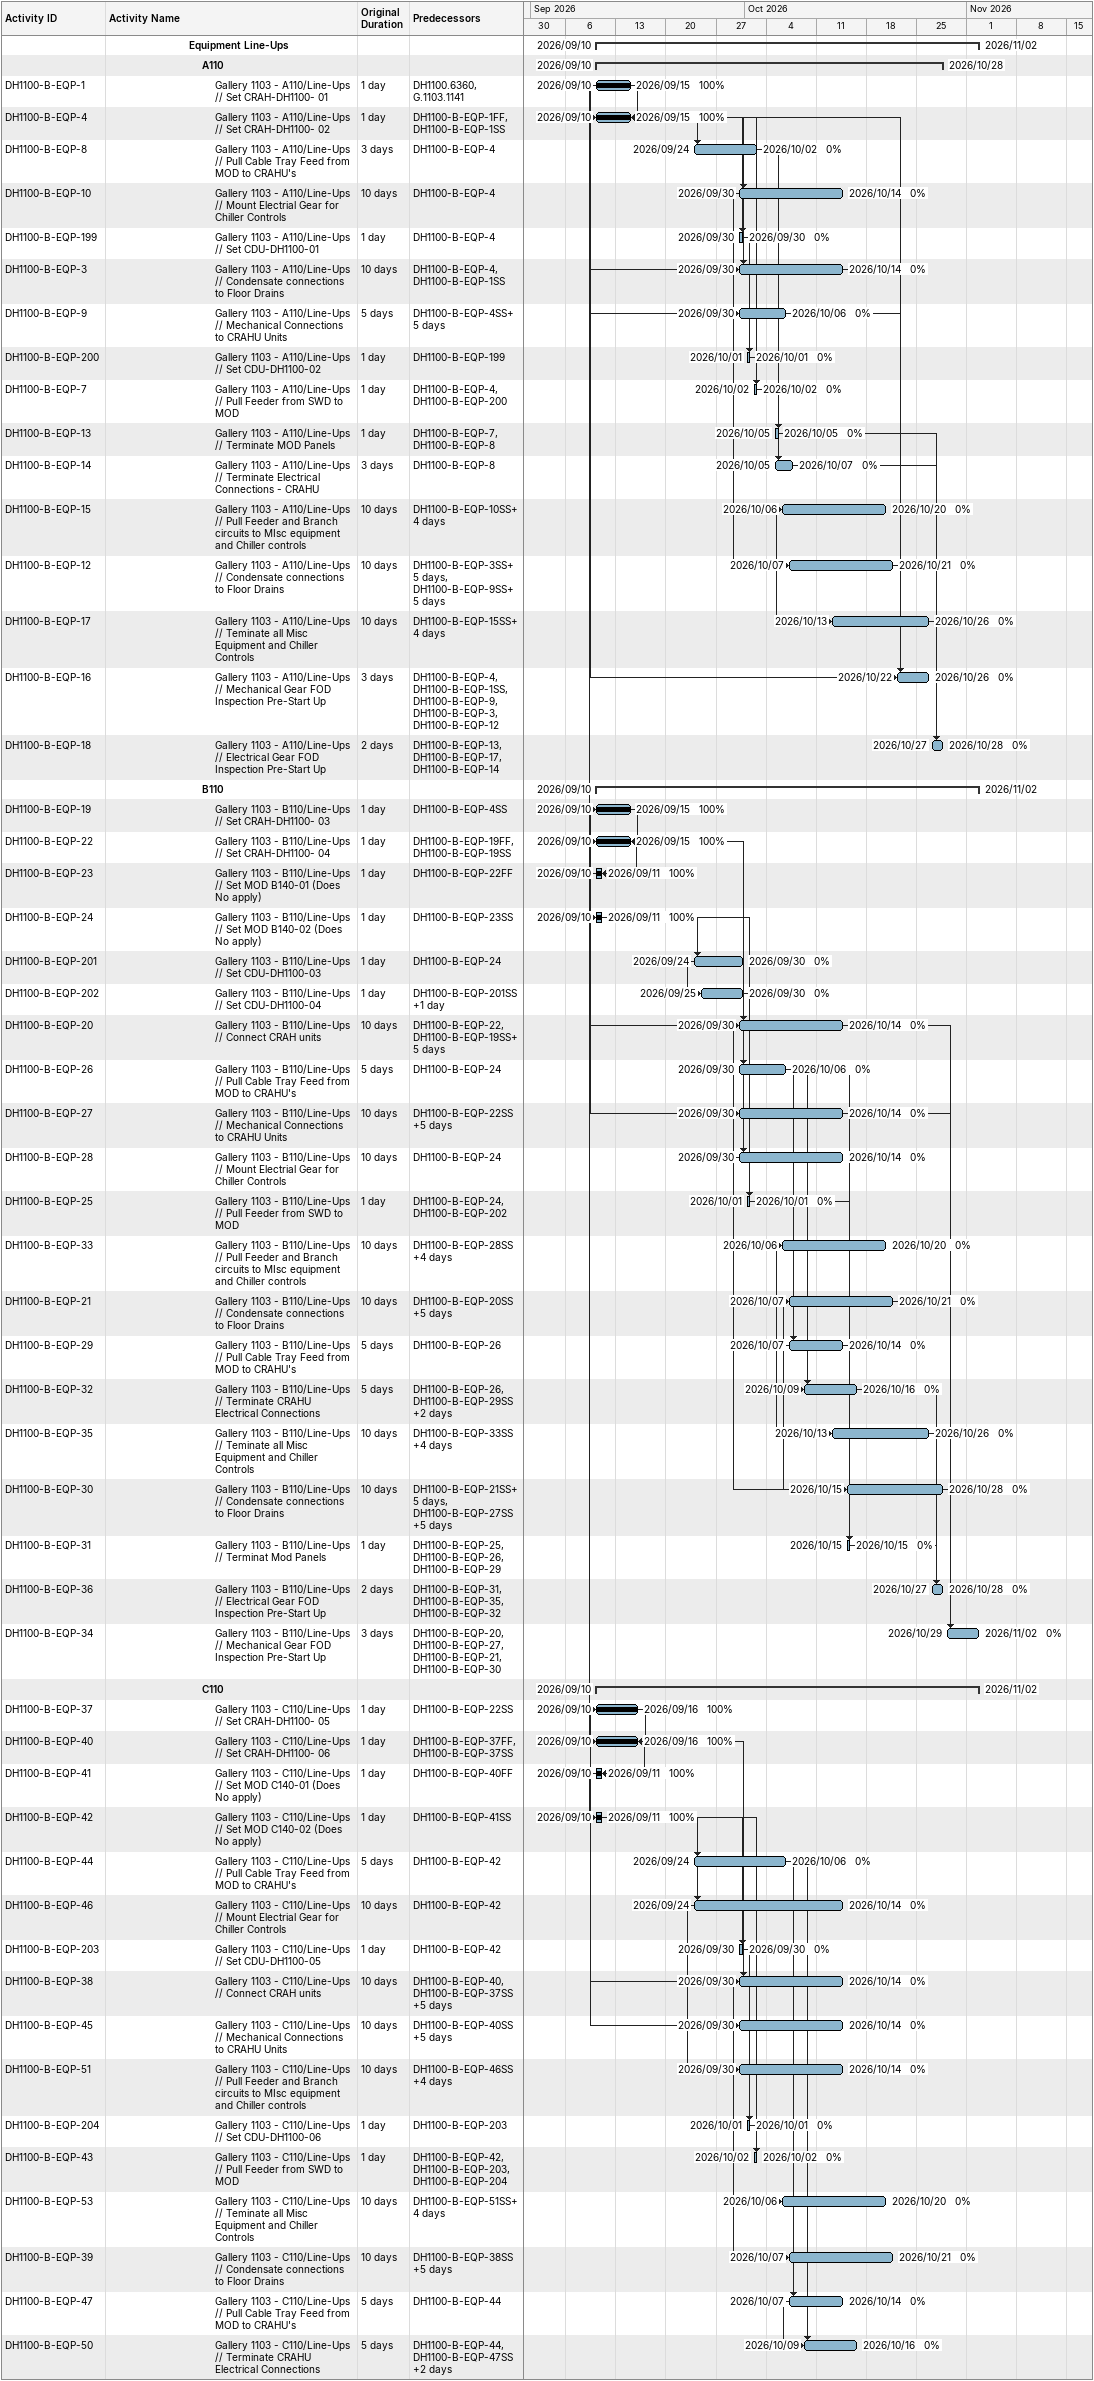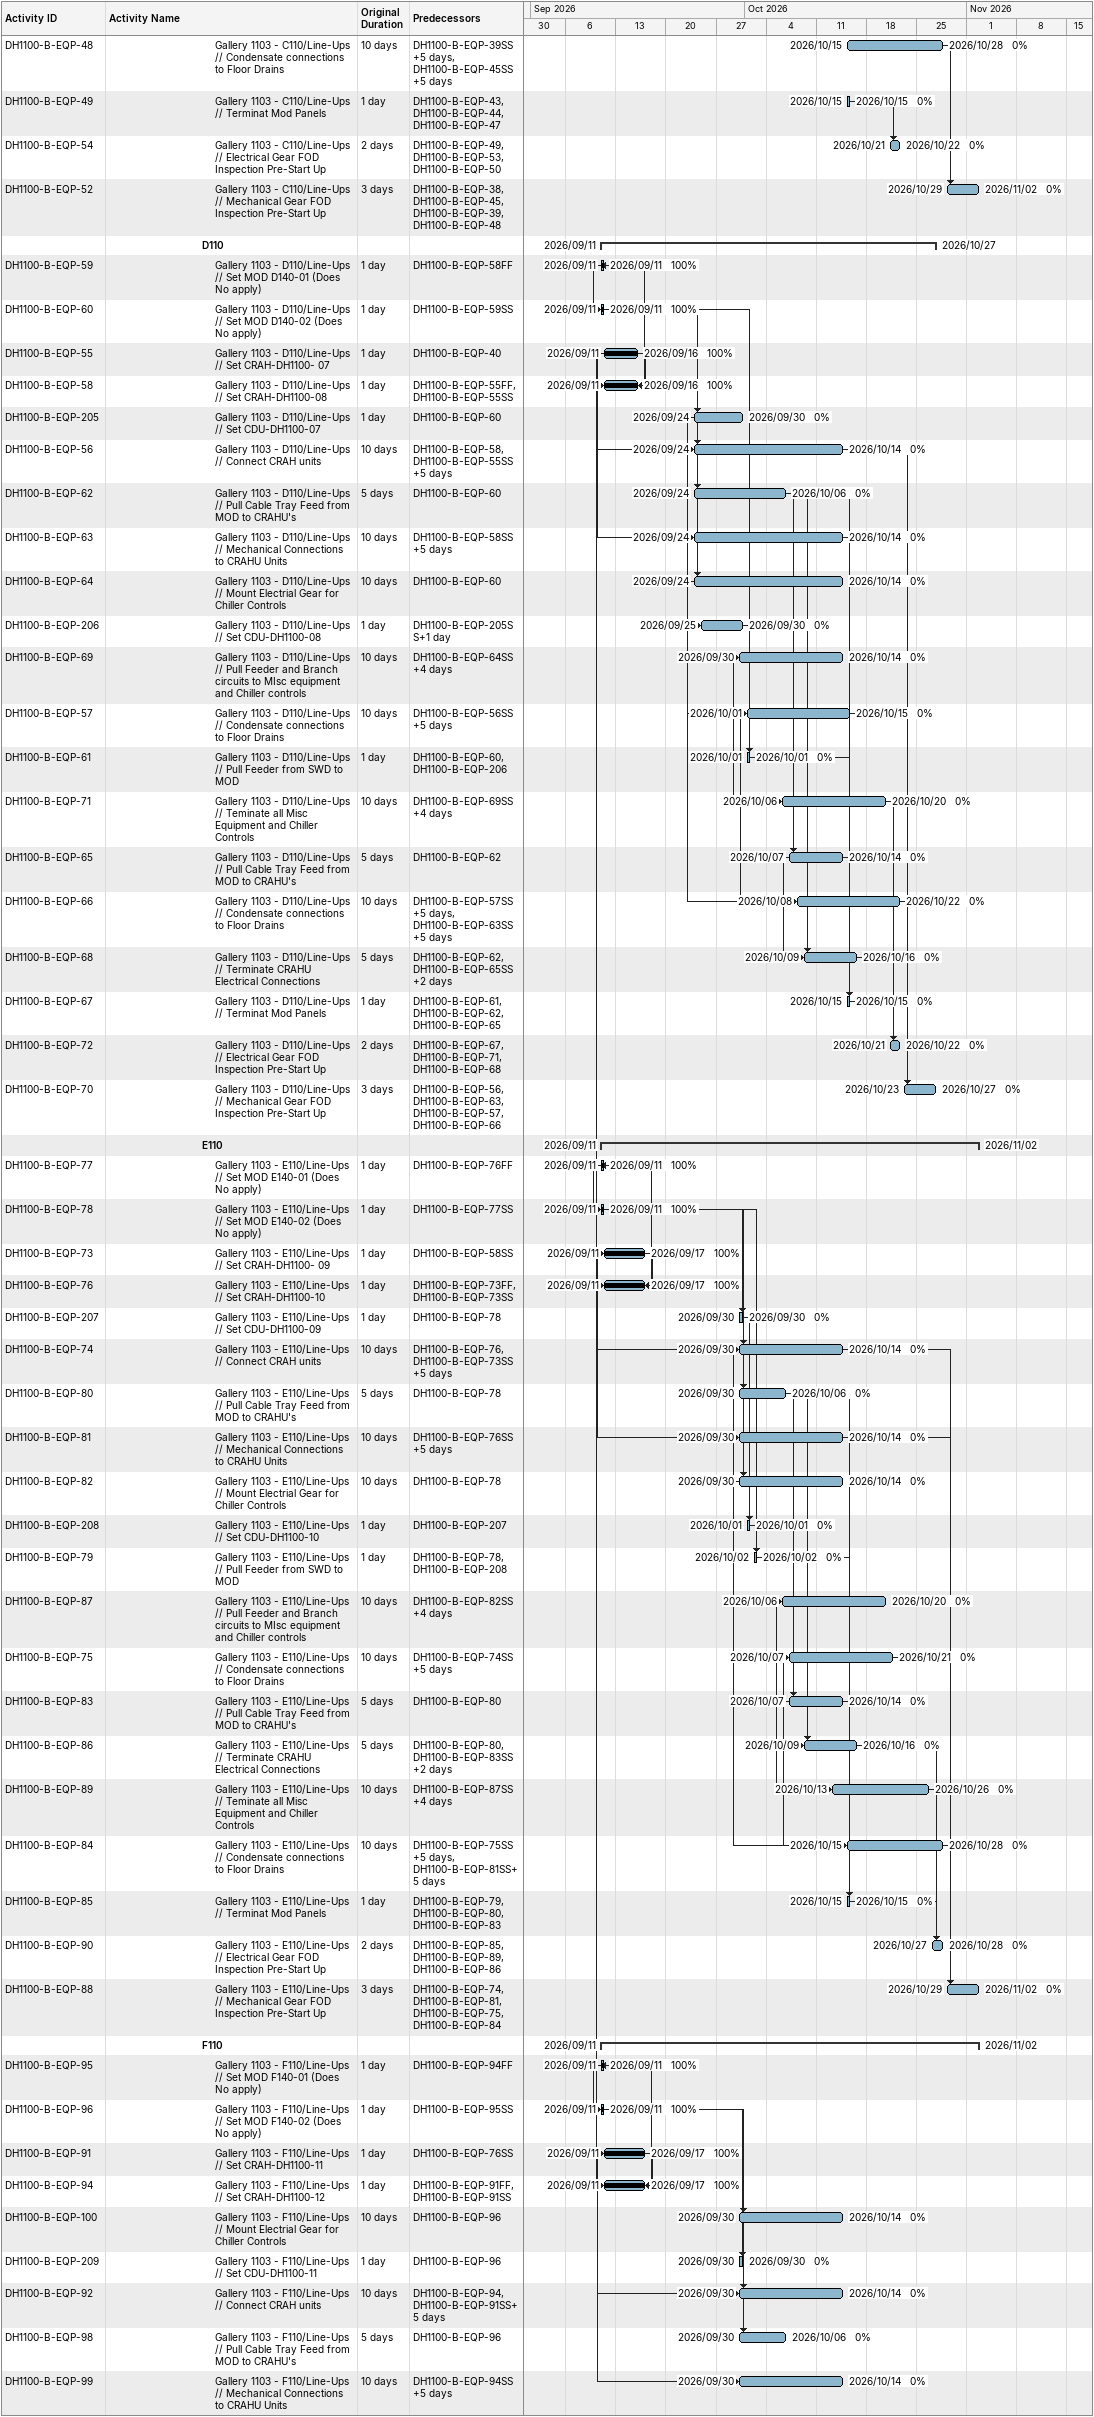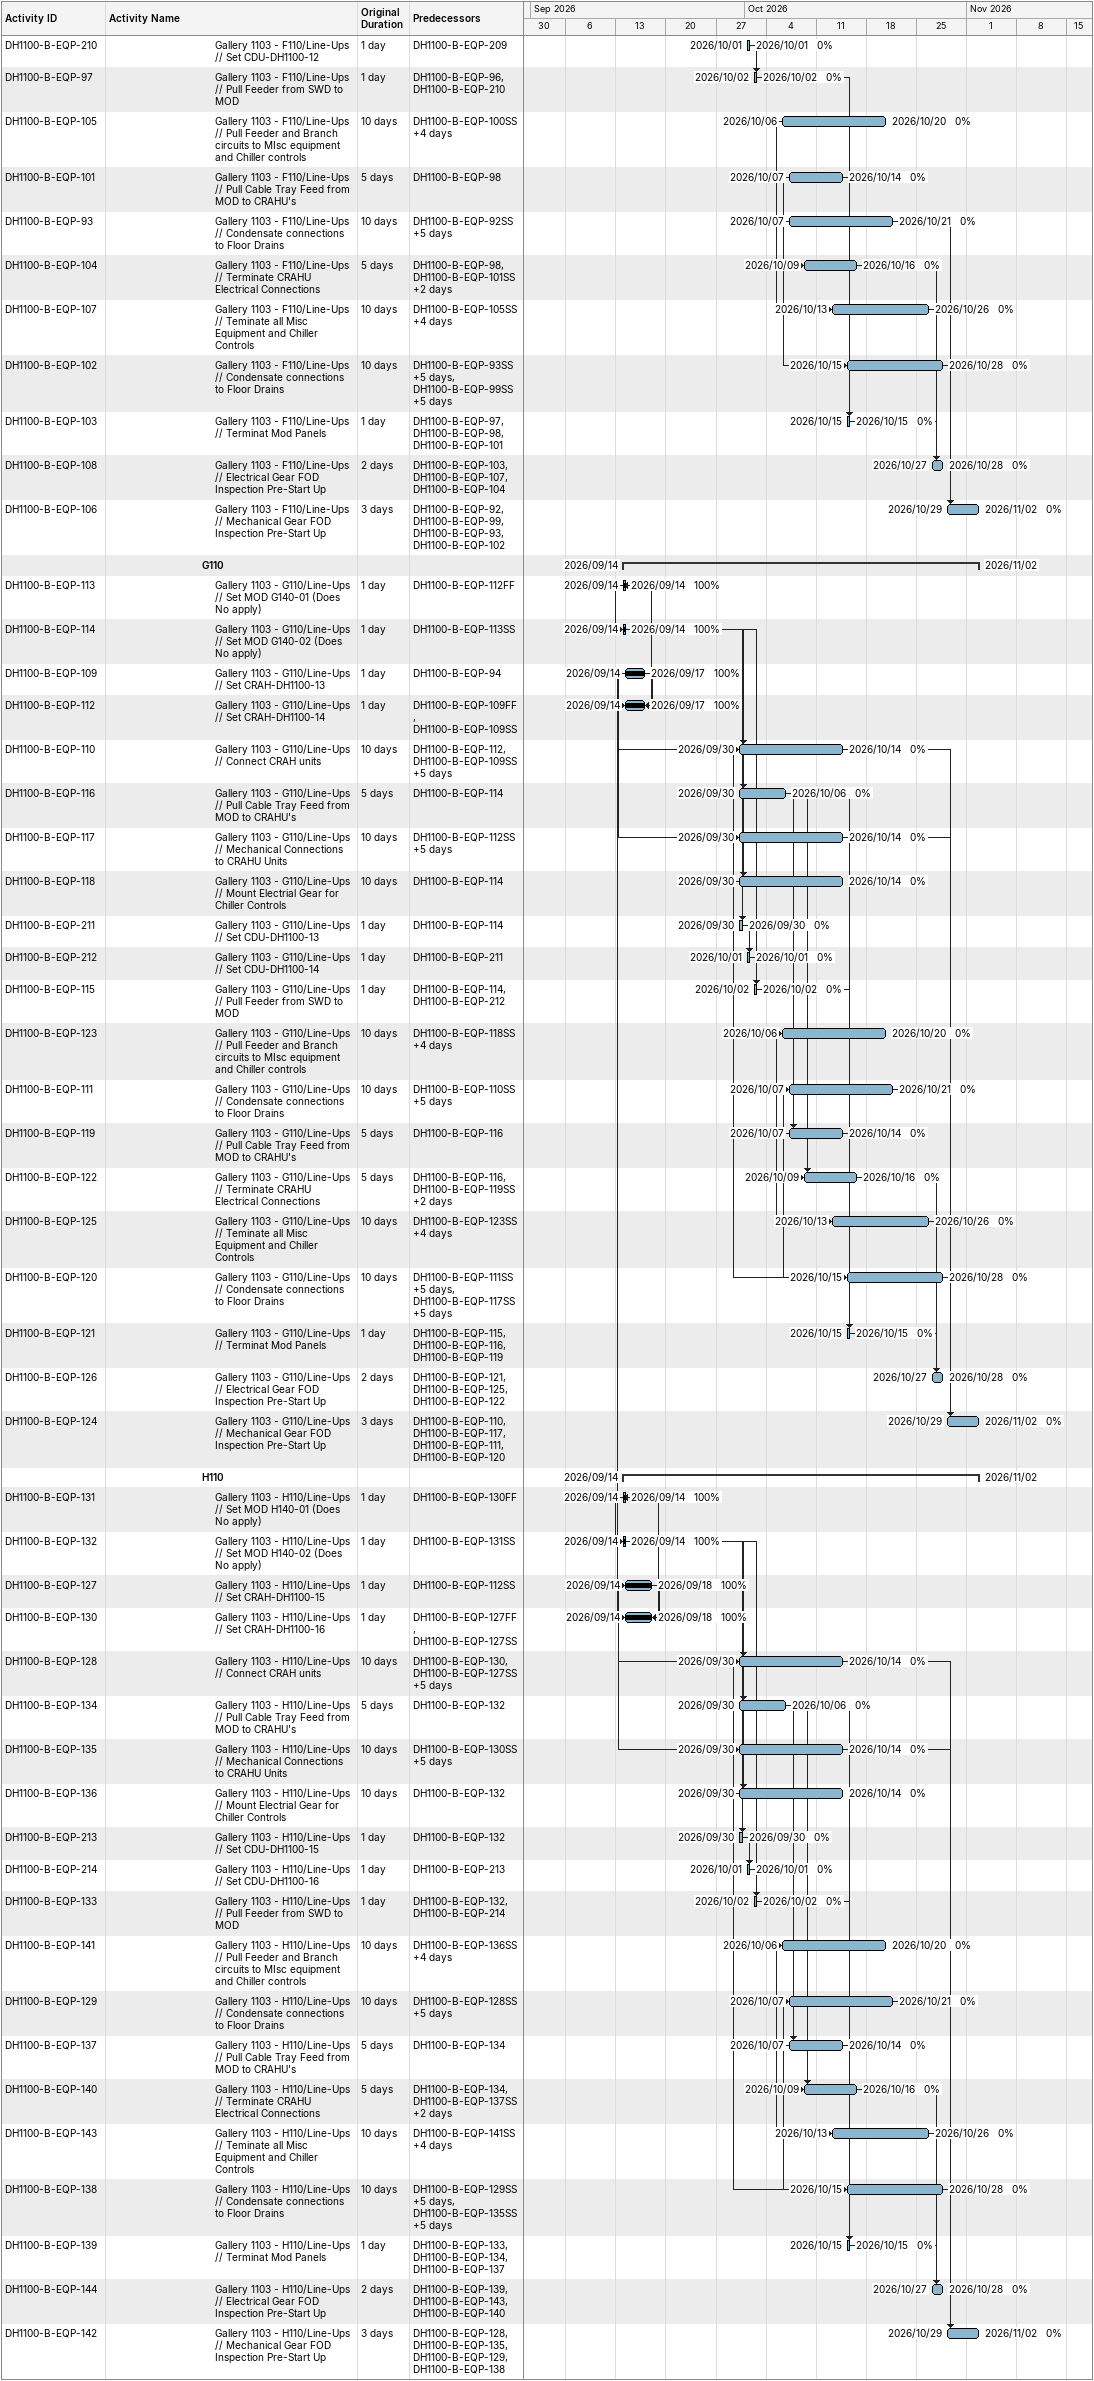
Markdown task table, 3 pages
| ID | Level | Task | Original duration | Start | Finish | Predecessors | % complete |
|---|---|---|---|---|---|---|---|
|  | 7 | **Equipment Line-Ups** |  | 2026-09-10 | 2026-11-02 |  |  |
|  | 8 | **A110** |  | 2026-09-10 | 2026-10-28 |  |  |
| DH1100-B-EQP-1 | 9 | Gallery 1103 - A110/Line-Ups // Set CRAH-DH1100- 01 | 1d | 2026-09-10 | 2026-09-15 | DH1100.6360, G.1103.1141 | 100 |
| DH1100-B-EQP-4 | 9 | Gallery 1103 - A110/Line-Ups // Set CRAH-DH1100- 02 | 1d | 2026-09-10 | 2026-09-15 | DH1100-B-EQP-1FF, DH1100-B-EQP-1SS | 100 |
| DH1100-B-EQP-8 | 9 | Gallery 1103 - A110/Line-Ups // Pull Cable Tray Feed from MOD to CRAHU's | 3d | 2026-09-24 | 2026-10-02 | DH1100-B-EQP-4 | 0 |
| DH1100-B-EQP-10 | 9 | Gallery 1103 - A110/Line-Ups // Mount Electrial Gear for Chiller Controls | 10d | 2026-09-30 | 2026-10-14 | DH1100-B-EQP-4 | 0 |
| DH1100-B-EQP-199 | 9 | Gallery 1103 - A110/Line-Ups // Set CDU-DH1100-01 | 1d | 2026-09-30 | 2026-09-30 | DH1100-B-EQP-4 | 0 |
| DH1100-B-EQP-3 | 9 | Gallery 1103 - A110/Line-Ups // Condensate connections to Floor Drains | 10d | 2026-09-30 | 2026-10-14 | DH1100-B-EQP-4, DH1100-B-EQP-1SS | 0 |
| DH1100-B-EQP-9 | 9 | Gallery 1103 - A110/Line-Ups // Mechanical Connections to CRAHU Units | 5d | 2026-09-30 | 2026-10-06 | DH1100-B-EQP-4SS+5d | 0 |
| DH1100-B-EQP-200 | 9 | Gallery 1103 - A110/Line-Ups // Set CDU-DH1100-02 | 1d | 2026-10-01 | 2026-10-01 | DH1100-B-EQP-199 | 0 |
| DH1100-B-EQP-7 | 9 | Gallery 1103 - A110/Line-Ups // Pull Feeder from SWD to MOD | 1d | 2026-10-02 | 2026-10-02 | DH1100-B-EQP-4, DH1100-B-EQP-200 | 0 |
| DH1100-B-EQP-13 | 9 | Gallery 1103 - A110/Line-Ups // Terminate MOD Panels | 1d | 2026-10-05 | 2026-10-05 | DH1100-B-EQP-7, DH1100-B-EQP-8 | 0 |
| DH1100-B-EQP-14 | 9 | Gallery 1103 - A110/Line-Ups // Terminate Electrical Connections - CRAHU | 3d | 2026-10-05 | 2026-10-07 | DH1100-B-EQP-8 | 0 |
| DH1100-B-EQP-15 | 9 | Gallery 1103 - A110/Line-Ups // Pull Feeder and Branch circuits to MIsc equipment and Chiller controls | 10d | 2026-10-06 | 2026-10-20 | DH1100-B-EQP-10SS+4d | 0 |
| DH1100-B-EQP-12 | 9 | Gallery 1103 - A110/Line-Ups // Condensate connections to Floor Drains | 10d | 2026-10-07 | 2026-10-21 | DH1100-B-EQP-3SS+5d, DH1100-B-EQP-9SS+5d | 0 |
| DH1100-B-EQP-17 | 9 | Gallery 1103 - A110/Line-Ups // Teminate all Misc Equipment and Chiller Controls | 10d | 2026-10-13 | 2026-10-26 | DH1100-B-EQP-15SS+4d | 0 |
| DH1100-B-EQP-16 | 9 | Gallery 1103 - A110/Line-Ups // Mechanical Gear FOD Inspection Pre-Start Up | 3d | 2026-10-22 | 2026-10-26 | DH1100-B-EQP-4, DH1100-B-EQP-1SS, DH1100-B-EQP-9, DH1100-B-EQP-3, DH1100-B-EQP-12 | 0 |
| DH1100-B-EQP-18 | 9 | Gallery 1103 - A110/Line-Ups // Electrical Gear FOD Inspection Pre-Start Up | 2d | 2026-10-27 | 2026-10-28 | DH1100-B-EQP-13, DH1100-B-EQP-17, DH1100-B-EQP-14 | 0 |
|  | 8 | **B110** |  | 2026-09-10 | 2026-11-02 |  |  |
| DH1100-B-EQP-19 | 9 | Gallery 1103 - B110/Line-Ups // Set CRAH-DH1100- 03 | 1d | 2026-09-10 | 2026-09-15 | DH1100-B-EQP-4SS | 100 |
| DH1100-B-EQP-22 | 9 | Gallery 1103 - B110/Line-Ups // Set CRAH-DH1100- 04 | 1d | 2026-09-10 | 2026-09-15 | DH1100-B-EQP-19FF, DH1100-B-EQP-19SS | 100 |
| DH1100-B-EQP-23 | 9 | Gallery 1103 - B110/Line-Ups // Set MOD B140-01 (Does No apply) | 1d | 2026-09-10 | 2026-09-11 | DH1100-B-EQP-22FF | 100 |
| DH1100-B-EQP-24 | 9 | Gallery 1103 - B110/Line-Ups // Set MOD B140-02 (Does No apply) | 1d | 2026-09-10 | 2026-09-11 | DH1100-B-EQP-23SS | 100 |
| DH1100-B-EQP-201 | 9 | Gallery 1103 - B110/Line-Ups // Set CDU-DH1100-03 | 1d | 2026-09-24 | 2026-09-30 | DH1100-B-EQP-24 | 0 |
| DH1100-B-EQP-202 | 9 | Gallery 1103 - B110/Line-Ups // Set CDU-DH1100-04 | 1d | 2026-09-25 | 2026-09-30 | DH1100-B-EQP-201SS+1d | 0 |
| DH1100-B-EQP-20 | 9 | Gallery 1103 - B110/Line-Ups // Connect CRAH units | 10d | 2026-09-30 | 2026-10-14 | DH1100-B-EQP-22, DH1100-B-EQP-19SS+5d | 0 |
| DH1100-B-EQP-26 | 9 | Gallery 1103 - B110/Line-Ups // Pull Cable Tray Feed from MOD to CRAHU's | 5d | 2026-09-30 | 2026-10-06 | DH1100-B-EQP-24 | 0 |
| DH1100-B-EQP-27 | 9 | Gallery 1103 - B110/Line-Ups // Mechanical Connections to CRAHU Units | 10d | 2026-09-30 | 2026-10-14 | DH1100-B-EQP-22SS+5d | 0 |
| DH1100-B-EQP-28 | 9 | Gallery 1103 - B110/Line-Ups // Mount Electrial Gear for Chiller Controls | 10d | 2026-09-30 | 2026-10-14 | DH1100-B-EQP-24 | 0 |
| DH1100-B-EQP-25 | 9 | Gallery 1103 - B110/Line-Ups // Pull Feeder from SWD to MOD | 1d | 2026-10-01 | 2026-10-01 | DH1100-B-EQP-24, DH1100-B-EQP-202 | 0 |
| DH1100-B-EQP-33 | 9 | Gallery 1103 - B110/Line-Ups // Pull Feeder and Branch circuits to MIsc equipment and Chiller controls | 10d | 2026-10-06 | 2026-10-20 | DH1100-B-EQP-28SS+4d | 0 |
| DH1100-B-EQP-21 | 9 | Gallery 1103 - B110/Line-Ups // Condensate connections to Floor Drains | 10d | 2026-10-07 | 2026-10-21 | DH1100-B-EQP-20SS+5d | 0 |
| DH1100-B-EQP-29 | 9 | Gallery 1103 - B110/Line-Ups // Pull Cable Tray Feed from MOD to CRAHU's | 5d | 2026-10-07 | 2026-10-14 | DH1100-B-EQP-26 | 0 |
| DH1100-B-EQP-32 | 9 | Gallery 1103 - B110/Line-Ups // Terminate CRAHU Electrical Connections | 5d | 2026-10-09 | 2026-10-16 | DH1100-B-EQP-26, DH1100-B-EQP-29SS+2d | 0 |
| DH1100-B-EQP-35 | 9 | Gallery 1103 - B110/Line-Ups // Teminate all Misc Equipment and Chiller Controls | 10d | 2026-10-13 | 2026-10-26 | DH1100-B-EQP-33SS+4d | 0 |
| DH1100-B-EQP-30 | 9 | Gallery 1103 - B110/Line-Ups // Condensate connections to Floor Drains | 10d | 2026-10-15 | 2026-10-28 | DH1100-B-EQP-21SS+5d, DH1100-B-EQP-27SS+5d | 0 |
| DH1100-B-EQP-31 | 9 | Gallery 1103 - B110/Line-Ups // Terminat Mod Panels | 1d | 2026-10-15 | 2026-10-15 | DH1100-B-EQP-25, DH1100-B-EQP-26, DH1100-B-EQP-29 | 0 |
| DH1100-B-EQP-36 | 9 | Gallery 1103 - B110/Line-Ups // Electrical Gear FOD Inspection Pre-Start Up | 2d | 2026-10-27 | 2026-10-28 | DH1100-B-EQP-31, DH1100-B-EQP-35, DH1100-B-EQP-32 | 0 |
| DH1100-B-EQP-34 | 9 | Gallery 1103 - B110/Line-Ups // Mechanical Gear FOD Inspection Pre-Start Up | 3d | 2026-10-29 | 2026-11-02 | DH1100-B-EQP-20, DH1100-B-EQP-27, DH1100-B-EQP-21, DH1100-B-EQP-30 | 0 |
|  | 8 | **C110** |  | 2026-09-10 | 2026-11-02 |  |  |
| DH1100-B-EQP-37 | 9 | Gallery 1103 - C110/Line-Ups // Set CRAH-DH1100- 05 | 1d | 2026-09-10 | 2026-09-16 | DH1100-B-EQP-22SS | 100 |
| DH1100-B-EQP-40 | 9 | Gallery 1103 - C110/Line-Ups // Set CRAH-DH1100- 06 | 1d | 2026-09-10 | 2026-09-16 | DH1100-B-EQP-37FF, DH1100-B-EQP-37SS | 100 |
| DH1100-B-EQP-41 | 9 | Gallery 1103 - C110/Line-Ups // Set MOD C140-01 (Does No apply) | 1d | 2026-09-10 | 2026-09-11 | DH1100-B-EQP-40FF | 100 |
| DH1100-B-EQP-42 | 9 | Gallery 1103 - C110/Line-Ups // Set MOD C140-02 (Does No apply) | 1d | 2026-09-10 | 2026-09-11 | DH1100-B-EQP-41SS | 100 |
| DH1100-B-EQP-44 | 9 | Gallery 1103 - C110/Line-Ups // Pull Cable Tray Feed from MOD to CRAHU's | 5d | 2026-09-24 | 2026-10-06 | DH1100-B-EQP-42 | 0 |
| DH1100-B-EQP-46 | 9 | Gallery 1103 - C110/Line-Ups // Mount Electrial Gear for Chiller Controls | 10d | 2026-09-24 | 2026-10-14 | DH1100-B-EQP-42 | 0 |
| DH1100-B-EQP-203 | 9 | Gallery 1103 - C110/Line-Ups // Set CDU-DH1100-05 | 1d | 2026-09-30 | 2026-09-30 | DH1100-B-EQP-42 | 0 |
| DH1100-B-EQP-38 | 9 | Gallery 1103 - C110/Line-Ups // Connect CRAH units | 10d | 2026-09-30 | 2026-10-14 | DH1100-B-EQP-40, DH1100-B-EQP-37SS+5d | 0 |
| DH1100-B-EQP-45 | 9 | Gallery 1103 - C110/Line-Ups // Mechanical Connections to CRAHU Units | 10d | 2026-09-30 | 2026-10-14 | DH1100-B-EQP-40SS+5d | 0 |
| DH1100-B-EQP-51 | 9 | Gallery 1103 - C110/Line-Ups // Pull Feeder and Branch circuits to MIsc equipment and Chiller controls | 10d | 2026-09-30 | 2026-10-14 | DH1100-B-EQP-46SS+4d | 0 |
| DH1100-B-EQP-204 | 9 | Gallery 1103 - C110/Line-Ups // Set CDU-DH1100-06 | 1d | 2026-10-01 | 2026-10-01 | DH1100-B-EQP-203 | 0 |
| DH1100-B-EQP-43 | 9 | Gallery 1103 - C110/Line-Ups // Pull Feeder from SWD to MOD | 1d | 2026-10-02 | 2026-10-02 | DH1100-B-EQP-42, DH1100-B-EQP-203, DH1100-B-EQP-204 | 0 |
| DH1100-B-EQP-53 | 9 | Gallery 1103 - C110/Line-Ups // Teminate all Misc Equipment and Chiller Controls | 10d | 2026-10-06 | 2026-10-20 | DH1100-B-EQP-51SS+4d | 0 |
| DH1100-B-EQP-39 | 9 | Gallery 1103 - C110/Line-Ups // Condensate connections to Floor Drains | 10d | 2026-10-07 | 2026-10-21 | DH1100-B-EQP-38SS+5d | 0 |
| DH1100-B-EQP-47 | 9 | Gallery 1103 - C110/Line-Ups // Pull Cable Tray Feed from MOD to CRAHU's | 5d | 2026-10-07 | 2026-10-14 | DH1100-B-EQP-44 | 0 |
| DH1100-B-EQP-50 | 9 | Gallery 1103 - C110/Line-Ups // Terminate CRAHU Electrical Connections | 5d | 2026-10-09 | 2026-10-16 | DH1100-B-EQP-44, DH1100-B-EQP-47SS+2d | 0 |
| DH1100-B-EQP-48 | 9 | Gallery 1103 - C110/Line-Ups // Condensate connections to Floor Drains | 10d | 2026-10-15 | 2026-10-28 | DH1100-B-EQP-39SS+5d, DH1100-B-EQP-45SS+5d | 0 |
| DH1100-B-EQP-49 | 9 | Gallery 1103 - C110/Line-Ups // Terminat Mod Panels | 1d | 2026-10-15 | 2026-10-15 | DH1100-B-EQP-43, DH1100-B-EQP-44, DH1100-B-EQP-47 | 0 |
| DH1100-B-EQP-54 | 9 | Gallery 1103 - C110/Line-Ups // Electrical Gear FOD Inspection Pre-Start Up | 2d | 2026-10-21 | 2026-10-22 | DH1100-B-EQP-49, DH1100-B-EQP-53, DH1100-B-EQP-50 | 0 |
| DH1100-B-EQP-52 | 9 | Gallery 1103 - C110/Line-Ups // Mechanical Gear FOD Inspection Pre-Start Up | 3d | 2026-10-29 | 2026-11-02 | DH1100-B-EQP-38, DH1100-B-EQP-45, DH1100-B-EQP-39, DH1100-B-EQP-48 | 0 |
|  | 8 | **D110** |  | 2026-09-11 | 2026-10-27 |  |  |
| DH1100-B-EQP-59 | 9 | Gallery 1103 - D110/Line-Ups // Set MOD D140-01 (Does No apply) | 1d | 2026-09-11 | 2026-09-11 | DH1100-B-EQP-58FF | 100 |
| DH1100-B-EQP-60 | 9 | Gallery 1103 - D110/Line-Ups // Set MOD D140-02 (Does No apply) | 1d | 2026-09-11 | 2026-09-11 | DH1100-B-EQP-59SS | 100 |
| DH1100-B-EQP-55 | 9 | Gallery 1103 - D110/Line-Ups // Set CRAH-DH1100- 07 | 1d | 2026-09-11 | 2026-09-16 | DH1100-B-EQP-40 | 100 |
| DH1100-B-EQP-58 | 9 | Gallery 1103 - D110/Line-Ups // Set CRAH-DH1100-08 | 1d | 2026-09-11 | 2026-09-16 | DH1100-B-EQP-55FF, DH1100-B-EQP-55SS | 100 |
| DH1100-B-EQP-205 | 9 | Gallery 1103 - D110/Line-Ups // Set CDU-DH1100-07 | 1d | 2026-09-24 | 2026-09-30 | DH1100-B-EQP-60 | 0 |
| DH1100-B-EQP-56 | 9 | Gallery 1103 - D110/Line-Ups // Connect CRAH units | 10d | 2026-09-24 | 2026-10-14 | DH1100-B-EQP-58, DH1100-B-EQP-55SS+5d | 0 |
| DH1100-B-EQP-62 | 9 | Gallery 1103 - D110/Line-Ups // Pull Cable Tray Feed from MOD to CRAHU's | 5d | 2026-09-24 | 2026-10-06 | DH1100-B-EQP-60 | 0 |
| DH1100-B-EQP-63 | 9 | Gallery 1103 - D110/Line-Ups // Mechanical Connections to CRAHU Units | 10d | 2026-09-24 | 2026-10-14 | DH1100-B-EQP-58SS+5d | 0 |
| DH1100-B-EQP-64 | 9 | Gallery 1103 - D110/Line-Ups // Mount Electrial Gear for Chiller Controls | 10d | 2026-09-24 | 2026-10-14 | DH1100-B-EQP-60 | 0 |
| DH1100-B-EQP-206 | 9 | Gallery 1103 - D110/Line-Ups // Set CDU-DH1100-08 | 1d | 2026-09-25 | 2026-09-30 | DH1100-B-EQP-205SS+1d | 0 |
| DH1100-B-EQP-69 | 9 | Gallery 1103 - D110/Line-Ups // Pull Feeder and Branch circuits to MIsc equipment and Chiller controls | 10d | 2026-09-30 | 2026-10-14 | DH1100-B-EQP-64SS+4d | 0 |
| DH1100-B-EQP-57 | 9 | Gallery 1103 - D110/Line-Ups // Condensate connections to Floor Drains | 10d | 2026-10-01 | 2026-10-15 | DH1100-B-EQP-56SS+5d | 0 |
| DH1100-B-EQP-61 | 9 | Gallery 1103 - D110/Line-Ups // Pull Feeder from SWD to MOD | 1d | 2026-10-01 | 2026-10-01 | DH1100-B-EQP-60, DH1100-B-EQP-206 | 0 |
| DH1100-B-EQP-71 | 9 | Gallery 1103 - D110/Line-Ups // Teminate all Misc Equipment and Chiller Controls | 10d | 2026-10-06 | 2026-10-20 | DH1100-B-EQP-69SS+4d | 0 |
| DH1100-B-EQP-65 | 9 | Gallery 1103 - D110/Line-Ups // Pull Cable Tray Feed from MOD to CRAHU's | 5d | 2026-10-07 | 2026-10-14 | DH1100-B-EQP-62 | 0 |
| DH1100-B-EQP-66 | 9 | Gallery 1103 - D110/Line-Ups // Condensate connections to Floor Drains | 10d | 2026-10-08 | 2026-10-22 | DH1100-B-EQP-57SS+5d, DH1100-B-EQP-63SS+5d | 0 |
| DH1100-B-EQP-68 | 9 | Gallery 1103 - D110/Line-Ups // Terminate CRAHU Electrical Connections | 5d | 2026-10-09 | 2026-10-16 | DH1100-B-EQP-62, DH1100-B-EQP-65SS+2d | 0 |
| DH1100-B-EQP-67 | 9 | Gallery 1103 - D110/Line-Ups // Terminat Mod Panels | 1d | 2026-10-15 | 2026-10-15 | DH1100-B-EQP-61, DH1100-B-EQP-62, DH1100-B-EQP-65 | 0 |
| DH1100-B-EQP-72 | 9 | Gallery 1103 - D110/Line-Ups // Electrical Gear FOD Inspection Pre-Start Up | 2d | 2026-10-21 | 2026-10-22 | DH1100-B-EQP-67, DH1100-B-EQP-71, DH1100-B-EQP-68 | 0 |
| DH1100-B-EQP-70 | 9 | Gallery 1103 - D110/Line-Ups // Mechanical Gear FOD Inspection Pre-Start Up | 3d | 2026-10-23 | 2026-10-27 | DH1100-B-EQP-56, DH1100-B-EQP-63, DH1100-B-EQP-57, DH1100-B-EQP-66 | 0 |
|  | 8 | **E110** |  | 2026-09-11 | 2026-11-02 |  |  |
| DH1100-B-EQP-77 | 9 | Gallery 1103 - E110/Line-Ups // Set MOD E140-01 (Does No apply) | 1d | 2026-09-11 | 2026-09-11 | DH1100-B-EQP-76FF | 100 |
| DH1100-B-EQP-78 | 9 | Gallery 1103 - E110/Line-Ups // Set MOD E140-02 (Does No apply) | 1d | 2026-09-11 | 2026-09-11 | DH1100-B-EQP-77SS | 100 |
| DH1100-B-EQP-73 | 9 | Gallery 1103 - E110/Line-Ups // Set CRAH-DH1100- 09 | 1d | 2026-09-11 | 2026-09-17 | DH1100-B-EQP-58SS | 100 |
| DH1100-B-EQP-76 | 9 | Gallery 1103 - E110/Line-Ups // Set CRAH-DH1100-10 | 1d | 2026-09-11 | 2026-09-17 | DH1100-B-EQP-73FF, DH1100-B-EQP-73SS | 100 |
| DH1100-B-EQP-207 | 9 | Gallery 1103 - E110/Line-Ups // Set CDU-DH1100-09 | 1d | 2026-09-30 | 2026-09-30 | DH1100-B-EQP-78 | 0 |
| DH1100-B-EQP-74 | 9 | Gallery 1103 - E110/Line-Ups // Connect CRAH units | 10d | 2026-09-30 | 2026-10-14 | DH1100-B-EQP-76, DH1100-B-EQP-73SS+5d | 0 |
| DH1100-B-EQP-80 | 9 | Gallery 1103 - E110/Line-Ups // Pull Cable Tray Feed from MOD to CRAHU's | 5d | 2026-09-30 | 2026-10-06 | DH1100-B-EQP-78 | 0 |
| DH1100-B-EQP-81 | 9 | Gallery 1103 - E110/Line-Ups // Mechanical Connections to CRAHU Units | 10d | 2026-09-30 | 2026-10-14 | DH1100-B-EQP-76SS+5d | 0 |
| DH1100-B-EQP-82 | 9 | Gallery 1103 - E110/Line-Ups // Mount Electrial Gear for Chiller Controls | 10d | 2026-09-30 | 2026-10-14 | DH1100-B-EQP-78 | 0 |
| DH1100-B-EQP-208 | 9 | Gallery 1103 - E110/Line-Ups // Set CDU-DH1100-10 | 1d | 2026-10-01 | 2026-10-01 | DH1100-B-EQP-207 | 0 |
| DH1100-B-EQP-79 | 9 | Gallery 1103 - E110/Line-Ups // Pull Feeder from SWD to MOD | 1d | 2026-10-02 | 2026-10-02 | DH1100-B-EQP-78, DH1100-B-EQP-208 | 0 |
| DH1100-B-EQP-87 | 9 | Gallery 1103 - E110/Line-Ups // Pull Feeder and Branch circuits to MIsc equipment and Chiller controls | 10d | 2026-10-06 | 2026-10-20 | DH1100-B-EQP-82SS+4d | 0 |
| DH1100-B-EQP-75 | 9 | Gallery 1103 - E110/Line-Ups // Condensate connections to Floor Drains | 10d | 2026-10-07 | 2026-10-21 | DH1100-B-EQP-74SS+5d | 0 |
| DH1100-B-EQP-83 | 9 | Gallery 1103 - E110/Line-Ups // Pull Cable Tray Feed from MOD to CRAHU's | 5d | 2026-10-07 | 2026-10-14 | DH1100-B-EQP-80 | 0 |
| DH1100-B-EQP-86 | 9 | Gallery 1103 - E110/Line-Ups // Terminate CRAHU Electrical Connections | 5d | 2026-10-09 | 2026-10-16 | DH1100-B-EQP-80, DH1100-B-EQP-83SS+2d | 0 |
| DH1100-B-EQP-89 | 9 | Gallery 1103 - E110/Line-Ups // Teminate all Misc Equipment and Chiller Controls | 10d | 2026-10-13 | 2026-10-26 | DH1100-B-EQP-87SS+4d | 0 |
| DH1100-B-EQP-84 | 9 | Gallery 1103 - E110/Line-Ups // Condensate connections to Floor Drains | 10d | 2026-10-15 | 2026-10-28 | DH1100-B-EQP-75SS+5d, DH1100-B-EQP-81SS+5d | 0 |
| DH1100-B-EQP-85 | 9 | Gallery 1103 - E110/Line-Ups // Terminat Mod Panels | 1d | 2026-10-15 | 2026-10-15 | DH1100-B-EQP-79, DH1100-B-EQP-80, DH1100-B-EQP-83 | 0 |
| DH1100-B-EQP-90 | 9 | Gallery 1103 - E110/Line-Ups // Electrical Gear FOD Inspection Pre-Start Up | 2d | 2026-10-27 | 2026-10-28 | DH1100-B-EQP-85, DH1100-B-EQP-89, DH1100-B-EQP-86 | 0 |
| DH1100-B-EQP-88 | 9 | Gallery 1103 - E110/Line-Ups // Mechanical Gear FOD Inspection Pre-Start Up | 3d | 2026-10-29 | 2026-11-02 | DH1100-B-EQP-74, DH1100-B-EQP-81, DH1100-B-EQP-75, DH1100-B-EQP-84 | 0 |
|  | 8 | **F110** |  | 2026-09-11 | 2026-11-02 |  |  |
| DH1100-B-EQP-95 | 9 | Gallery 1103 - F110/Line-Ups // Set MOD F140-01 (Does No apply) | 1d | 2026-09-11 | 2026-09-11 | DH1100-B-EQP-94FF | 100 |
| DH1100-B-EQP-96 | 9 | Gallery 1103 - F110/Line-Ups // Set MOD F140-02 (Does No apply) | 1d | 2026-09-11 | 2026-09-11 | DH1100-B-EQP-95SS | 100 |
| DH1100-B-EQP-91 | 9 | Gallery 1103 - F110/Line-Ups // Set CRAH-DH1100-11 | 1d | 2026-09-11 | 2026-09-17 | DH1100-B-EQP-76SS | 100 |
| DH1100-B-EQP-94 | 9 | Gallery 1103 - F110/Line-Ups // Set CRAH-DH1100-12 | 1d | 2026-09-11 | 2026-09-17 | DH1100-B-EQP-91FF, DH1100-B-EQP-91SS | 100 |
| DH1100-B-EQP-100 | 9 | Gallery 1103 - F110/Line-Ups // Mount Electrial Gear for Chiller Controls | 10d | 2026-09-30 | 2026-10-14 | DH1100-B-EQP-96 | 0 |
| DH1100-B-EQP-209 | 9 | Gallery 1103 - F110/Line-Ups // Set CDU-DH1100-11 | 1d | 2026-09-30 | 2026-09-30 | DH1100-B-EQP-96 | 0 |
| DH1100-B-EQP-92 | 9 | Gallery 1103 - F110/Line-Ups // Connect CRAH units | 10d | 2026-09-30 | 2026-10-14 | DH1100-B-EQP-94, DH1100-B-EQP-91SS+5d | 0 |
| DH1100-B-EQP-98 | 9 | Gallery 1103 - F110/Line-Ups // Pull Cable Tray Feed from MOD to CRAHU's | 5d | 2026-09-30 | 2026-10-06 | DH1100-B-EQP-96 | 0 |
| DH1100-B-EQP-99 | 9 | Gallery 1103 - F110/Line-Ups // Mechanical Connections to CRAHU Units | 10d | 2026-09-30 | 2026-10-14 | DH1100-B-EQP-94SS+5d | 0 |
| DH1100-B-EQP-210 | 9 | Gallery 1103 - F110/Line-Ups // Set CDU-DH1100-12 | 1d | 2026-10-01 | 2026-10-01 | DH1100-B-EQP-209 | 0 |
| DH1100-B-EQP-97 | 9 | Gallery 1103 - F110/Line-Ups // Pull Feeder from SWD to MOD | 1d | 2026-10-02 | 2026-10-02 | DH1100-B-EQP-96, DH1100-B-EQP-210 | 0 |
| DH1100-B-EQP-105 | 9 | Gallery 1103 - F110/Line-Ups // Pull Feeder and Branch circuits to MIsc equipment and Chiller controls | 10d | 2026-10-06 | 2026-10-20 | DH1100-B-EQP-100SS+4d | 0 |
| DH1100-B-EQP-101 | 9 | Gallery 1103 - F110/Line-Ups // Pull Cable Tray Feed from MOD to CRAHU's | 5d | 2026-10-07 | 2026-10-14 | DH1100-B-EQP-98 | 0 |
| DH1100-B-EQP-93 | 9 | Gallery 1103 - F110/Line-Ups // Condensate connections to Floor Drains | 10d | 2026-10-07 | 2026-10-21 | DH1100-B-EQP-92SS+5d | 0 |
| DH1100-B-EQP-104 | 9 | Gallery 1103 - F110/Line-Ups // Terminate CRAHU Electrical Connections | 5d | 2026-10-09 | 2026-10-16 | DH1100-B-EQP-98, DH1100-B-EQP-101SS+2d | 0 |
| DH1100-B-EQP-107 | 9 | Gallery 1103 - F110/Line-Ups // Teminate all Misc Equipment and Chiller Controls | 10d | 2026-10-13 | 2026-10-26 | DH1100-B-EQP-105SS+4d | 0 |
| DH1100-B-EQP-102 | 9 | Gallery 1103 - F110/Line-Ups // Condensate connections to Floor Drains | 10d | 2026-10-15 | 2026-10-28 | DH1100-B-EQP-93SS+5d, DH1100-B-EQP-99SS+5d | 0 |
| DH1100-B-EQP-103 | 9 | Gallery 1103 - F110/Line-Ups // Terminat Mod Panels | 1d | 2026-10-15 | 2026-10-15 | DH1100-B-EQP-97, DH1100-B-EQP-98, DH1100-B-EQP-101 | 0 |
| DH1100-B-EQP-108 | 9 | Gallery 1103 - F110/Line-Ups // Electrical Gear FOD Inspection Pre-Start Up | 2d | 2026-10-27 | 2026-10-28 | DH1100-B-EQP-103, DH1100-B-EQP-107, DH1100-B-EQP-104 | 0 |
| DH1100-B-EQP-106 | 9 | Gallery 1103 - F110/Line-Ups // Mechanical Gear FOD Inspection Pre-Start Up | 3d | 2026-10-29 | 2026-11-02 | DH1100-B-EQP-92, DH1100-B-EQP-99, DH1100-B-EQP-93, DH1100-B-EQP-102 | 0 |
|  | 8 | **G110** |  | 2026-09-14 | 2026-11-02 |  |  |
| DH1100-B-EQP-113 | 9 | Gallery 1103 - G110/Line-Ups // Set MOD G140-01 (Does No apply) | 1d | 2026-09-14 | 2026-09-14 | DH1100-B-EQP-112FF | 100 |
| DH1100-B-EQP-114 | 9 | Gallery 1103 - G110/Line-Ups // Set MOD G140-02 (Does No apply) | 1d | 2026-09-14 | 2026-09-14 | DH1100-B-EQP-113SS | 100 |
| DH1100-B-EQP-109 | 9 | Gallery 1103 - G110/Line-Ups // Set CRAH-DH1100-13 | 1d | 2026-09-14 | 2026-09-17 | DH1100-B-EQP-94 | 100 |
| DH1100-B-EQP-112 | 9 | Gallery 1103 - G110/Line-Ups // Set CRAH-DH1100-14 | 1d | 2026-09-14 | 2026-09-17 | DH1100-B-EQP-109FF, DH1100-B-EQP-109SS | 100 |
| DH1100-B-EQP-110 | 9 | Gallery 1103 - G110/Line-Ups // Connect CRAH units | 10d | 2026-09-30 | 2026-10-14 | DH1100-B-EQP-112, DH1100-B-EQP-109SS+5d | 0 |
| DH1100-B-EQP-116 | 9 | Gallery 1103 - G110/Line-Ups // Pull Cable Tray Feed from MOD to CRAHU's | 5d | 2026-09-30 | 2026-10-06 | DH1100-B-EQP-114 | 0 |
| DH1100-B-EQP-117 | 9 | Gallery 1103 - G110/Line-Ups // Mechanical Connections to CRAHU Units | 10d | 2026-09-30 | 2026-10-14 | DH1100-B-EQP-112SS+5d | 0 |
| DH1100-B-EQP-118 | 9 | Gallery 1103 - G110/Line-Ups // Mount Electrial Gear for Chiller Controls | 10d | 2026-09-30 | 2026-10-14 | DH1100-B-EQP-114 | 0 |
| DH1100-B-EQP-211 | 9 | Gallery 1103 - G110/Line-Ups // Set CDU-DH1100-13 | 1d | 2026-09-30 | 2026-09-30 | DH1100-B-EQP-114 | 0 |
| DH1100-B-EQP-212 | 9 | Gallery 1103 - G110/Line-Ups // Set CDU-DH1100-14 | 1d | 2026-10-01 | 2026-10-01 | DH1100-B-EQP-211 | 0 |
| DH1100-B-EQP-115 | 9 | Gallery 1103 - G110/Line-Ups // Pull Feeder from SWD to MOD | 1d | 2026-10-02 | 2026-10-02 | DH1100-B-EQP-114, DH1100-B-EQP-212 | 0 |
| DH1100-B-EQP-123 | 9 | Gallery 1103 - G110/Line-Ups // Pull Feeder and Branch circuits to MIsc equipment and Chiller controls | 10d | 2026-10-06 | 2026-10-20 | DH1100-B-EQP-118SS+4d | 0 |
| DH1100-B-EQP-111 | 9 | Gallery 1103 - G110/Line-Ups // Condensate connections to Floor Drains | 10d | 2026-10-07 | 2026-10-21 | DH1100-B-EQP-110SS+5d | 0 |
| DH1100-B-EQP-119 | 9 | Gallery 1103 - G110/Line-Ups // Pull Cable Tray Feed from MOD to CRAHU's | 5d | 2026-10-07 | 2026-10-14 | DH1100-B-EQP-116 | 0 |
| DH1100-B-EQP-122 | 9 | Gallery 1103 - G110/Line-Ups // Terminate CRAHU Electrical Connections | 5d | 2026-10-09 | 2026-10-16 | DH1100-B-EQP-116, DH1100-B-EQP-119SS+2d | 0 |
| DH1100-B-EQP-125 | 9 | Gallery 1103 - G110/Line-Ups // Teminate all Misc Equipment and Chiller Controls | 10d | 2026-10-13 | 2026-10-26 | DH1100-B-EQP-123SS+4d | 0 |
| DH1100-B-EQP-120 | 9 | Gallery 1103 - G110/Line-Ups // Condensate connections to Floor Drains | 10d | 2026-10-15 | 2026-10-28 | DH1100-B-EQP-111SS+5d, DH1100-B-EQP-117SS+5d | 0 |
| DH1100-B-EQP-121 | 9 | Gallery 1103 - G110/Line-Ups // Terminat Mod Panels | 1d | 2026-10-15 | 2026-10-15 | DH1100-B-EQP-115, DH1100-B-EQP-116, DH1100-B-EQP-119 | 0 |
| DH1100-B-EQP-126 | 9 | Gallery 1103 - G110/Line-Ups // Electrical Gear FOD Inspection Pre-Start Up | 2d | 2026-10-27 | 2026-10-28 | DH1100-B-EQP-121, DH1100-B-EQP-125, DH1100-B-EQP-122 | 0 |
| DH1100-B-EQP-124 | 9 | Gallery 1103 - G110/Line-Ups // Mechanical Gear FOD Inspection Pre-Start Up | 3d | 2026-10-29 | 2026-11-02 | DH1100-B-EQP-110, DH1100-B-EQP-117, DH1100-B-EQP-111, DH1100-B-EQP-120 | 0 |
|  | 8 | **H110** |  | 2026-09-14 | 2026-11-02 |  |  |
| DH1100-B-EQP-131 | 9 | Gallery 1103 - H110/Line-Ups // Set MOD H140-01 (Does No apply) | 1d | 2026-09-14 | 2026-09-14 | DH1100-B-EQP-130FF | 100 |
| DH1100-B-EQP-132 | 9 | Gallery 1103 - H110/Line-Ups // Set MOD H140-02 (Does No apply) | 1d | 2026-09-14 | 2026-09-14 | DH1100-B-EQP-131SS | 100 |
| DH1100-B-EQP-127 | 9 | Gallery 1103 - H110/Line-Ups // Set CRAH-DH1100-15 | 1d | 2026-09-14 | 2026-09-18 | DH1100-B-EQP-112SS | 100 |
| DH1100-B-EQP-130 | 9 | Gallery 1103 - H110/Line-Ups // Set CRAH-DH1100-16 | 1d | 2026-09-14 | 2026-09-18 | DH1100-B-EQP-127FF, DH1100-B-EQP-127SS | 100 |
| DH1100-B-EQP-128 | 9 | Gallery 1103 - H110/Line-Ups // Connect CRAH units | 10d | 2026-09-30 | 2026-10-14 | DH1100-B-EQP-130, DH1100-B-EQP-127SS+5d | 0 |
| DH1100-B-EQP-134 | 9 | Gallery 1103 - H110/Line-Ups // Pull Cable Tray Feed from MOD to CRAHU's | 5d | 2026-09-30 | 2026-10-06 | DH1100-B-EQP-132 | 0 |
| DH1100-B-EQP-135 | 9 | Gallery 1103 - H110/Line-Ups // Mechanical Connections to CRAHU Units | 10d | 2026-09-30 | 2026-10-14 | DH1100-B-EQP-130SS+5d | 0 |
| DH1100-B-EQP-136 | 9 | Gallery 1103 - H110/Line-Ups // Mount Electrial Gear for Chiller Controls | 10d | 2026-09-30 | 2026-10-14 | DH1100-B-EQP-132 | 0 |
| DH1100-B-EQP-213 | 9 | Gallery 1103 - H110/Line-Ups // Set CDU-DH1100-15 | 1d | 2026-09-30 | 2026-09-30 | DH1100-B-EQP-132 | 0 |
| DH1100-B-EQP-214 | 9 | Gallery 1103 - H110/Line-Ups // Set CDU-DH1100-16 | 1d | 2026-10-01 | 2026-10-01 | DH1100-B-EQP-213 | 0 |
| DH1100-B-EQP-133 | 9 | Gallery 1103 - H110/Line-Ups // Pull Feeder from SWD to MOD | 1d | 2026-10-02 | 2026-10-02 | DH1100-B-EQP-132, DH1100-B-EQP-214 | 0 |
| DH1100-B-EQP-141 | 9 | Gallery 1103 - H110/Line-Ups // Pull Feeder and Branch circuits to MIsc equipment and Chiller controls | 10d | 2026-10-06 | 2026-10-20 | DH1100-B-EQP-136SS+4d | 0 |
| DH1100-B-EQP-129 | 9 | Gallery 1103 - H110/Line-Ups // Condensate connections to Floor Drains | 10d | 2026-10-07 | 2026-10-21 | DH1100-B-EQP-128SS+5d | 0 |
| DH1100-B-EQP-137 | 9 | Gallery 1103 - H110/Line-Ups // Pull Cable Tray Feed from MOD to CRAHU's | 5d | 2026-10-07 | 2026-10-14 | DH1100-B-EQP-134 | 0 |
| DH1100-B-EQP-140 | 9 | Gallery 1103 - H110/Line-Ups // Terminate CRAHU Electrical Connections | 5d | 2026-10-09 | 2026-10-16 | DH1100-B-EQP-134, DH1100-B-EQP-137SS+2d | 0 |
| DH1100-B-EQP-143 | 9 | Gallery 1103 - H110/Line-Ups // Teminate all Misc Equipment and Chiller Controls | 10d | 2026-10-13 | 2026-10-26 | DH1100-B-EQP-141SS+4d | 0 |
| DH1100-B-EQP-138 | 9 | Gallery 1103 - H110/Line-Ups // Condensate connections to Floor Drains | 10d | 2026-10-15 | 2026-10-28 | DH1100-B-EQP-129SS+5d, DH1100-B-EQP-135SS+5d | 0 |
| DH1100-B-EQP-139 | 9 | Gallery 1103 - H110/Line-Ups // Terminat Mod Panels | 1d | 2026-10-15 | 2026-10-15 | DH1100-B-EQP-133, DH1100-B-EQP-134, DH1100-B-EQP-137 | 0 |
| DH1100-B-EQP-144 | 9 | Gallery 1103 - H110/Line-Ups // Electrical Gear FOD Inspection Pre-Start Up | 2d | 2026-10-27 | 2026-10-28 | DH1100-B-EQP-139, DH1100-B-EQP-143, DH1100-B-EQP-140 | 0 |
| DH1100-B-EQP-142 | 9 | Gallery 1103 - H110/Line-Ups // Mechanical Gear FOD Inspection Pre-Start Up | 3d | 2026-10-29 | 2026-11-02 | DH1100-B-EQP-128, DH1100-B-EQP-135, DH1100-B-EQP-129, DH1100-B-EQP-138 | 0 |
